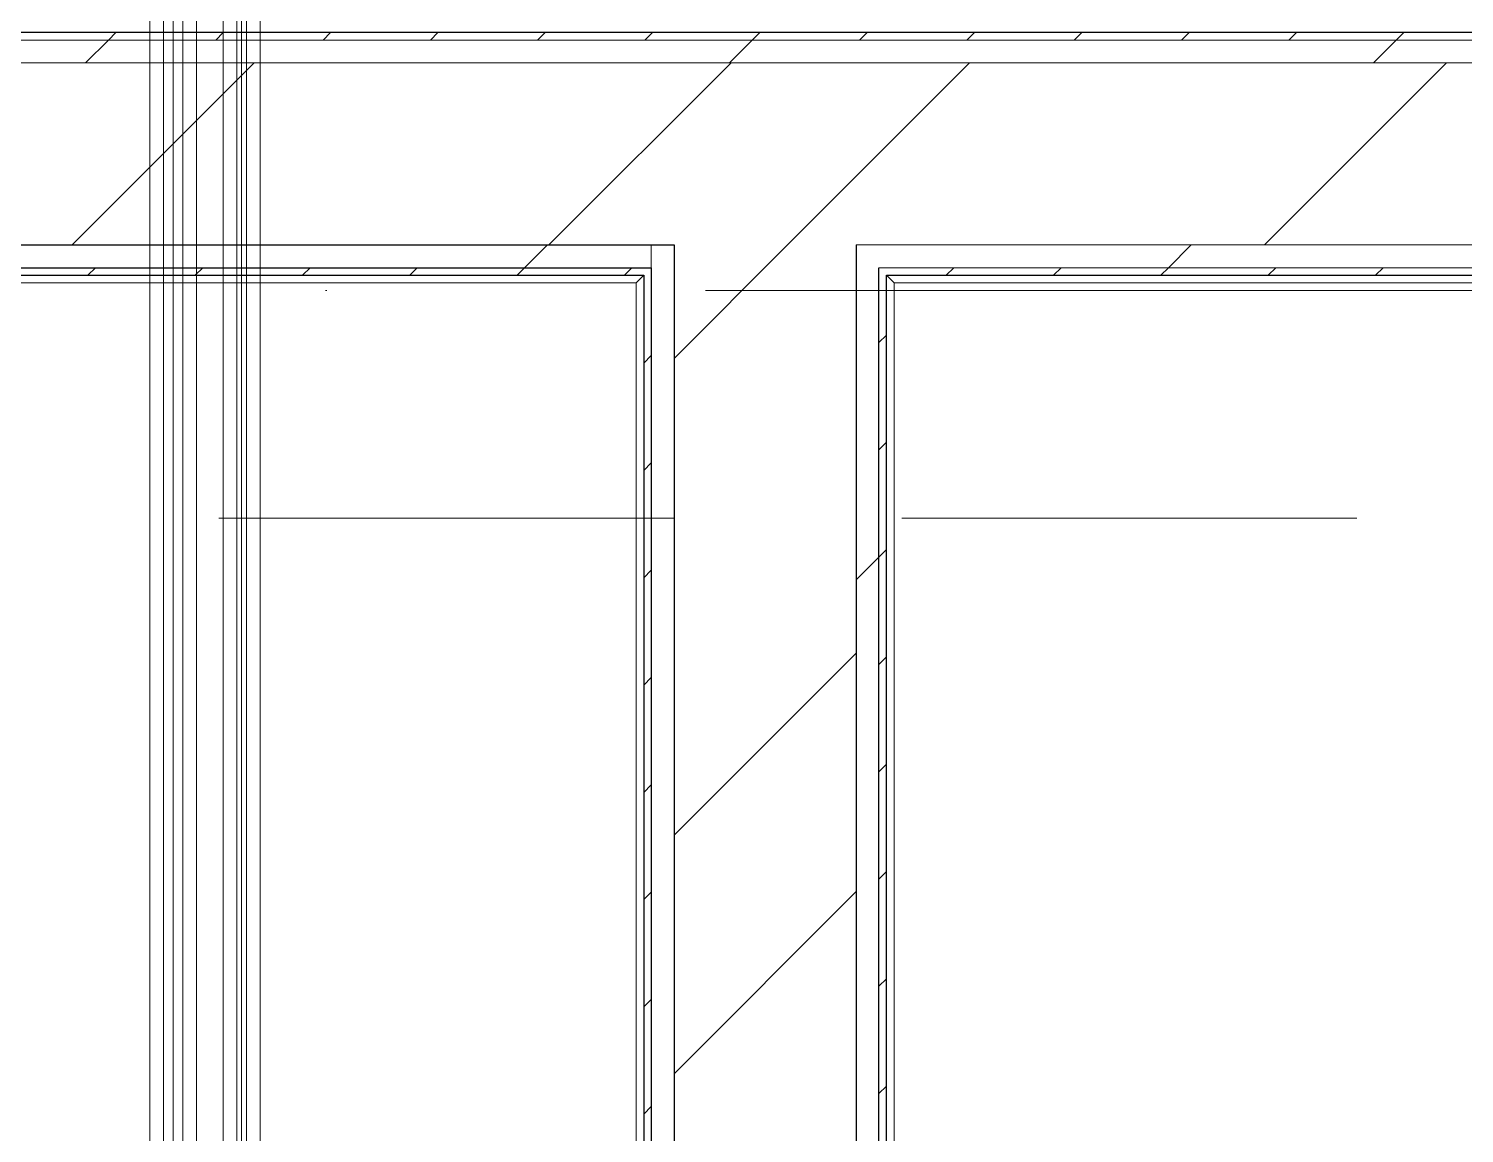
# Model space of a CAD drawing. Header units: millimetres. Extents: x -88595 to 880822, y -1054509 to -148035.
# Drawn here: x 292783 to 293729, y -277257 to -276529 of the extents above; entities that cross this region are included whole.
import ezdxf

# ---------------------------------------------------------------- set-up
doc = ezdxf.new("R2010")
doc.units = ezdxf.units.MM
doc.linetypes.add('ADSK_Линия сетки', pattern=[25, 20, -2.5, 0, -2.5])
doc.linetypes.add('ADSK_Сверху', pattern=[4.5, 3, -1.5])
for name, color, linetype, lineweight in [('Изоляция', 7, 'Continuous', 18), ('Линии', 7, 'Continuous', 9), ('Оборудование', 7, 'Continuous', 18), ('Ограждение', 7, 'Continuous', 9), ('Оси', 7, 'Continuous', 9), ('Стены наружные', 7, 'Continuous', 18), ('Стены штриховка', 7, 'Continuous', 9), ('Трубопровод', 7, 'Continuous', 18)]:
    doc.layers.add(name, color=color, linetype=linetype, lineweight=lineweight)

# ---------------------------------------------------------------- blocks, each defined once
blk = doc.blocks.new('2 этаж')
at = {"layer": 'Линии', "linetype": 'ADSK_Сверху', "ltscale": 100}
for p, q in [((311892.5, 651256.51), (345102.5, 651256.51)), ((311892.5, 650956.51), (345102.5, 650956.51))]:
    blk.add_line(p, q, dxfattribs=at)
at = {"layer": 'Ограждение'}
for p, q in [((322522.5, 651116.51), (322517.5, 651111.51)), ((322687.5, 651111.51), (322682.5, 651116.51)), ((320992.5, 651111.51), (322517.5, 651111.51)), ((322517.5, 651111.51), (322517.5, 645156.51)), ((322687.5, 645156.51), (322687.5, 651111.51)), ((322687.5, 651111.51), (323432.5, 651111.51))]:
    blk.add_line(p, q, dxfattribs=at)
at = {"layer": 'Оси', "linetype": 'ADSK_Линия сетки', "ltscale": 100}
blk.add_line((364564.8, 651106.51), (287587.44, 651106.51), dxfattribs=at)
at = {"layer": 'Стены наружные', "lineweight": 30}
for p, q in [((323432.5, 651276.51), (319122.5, 651276.51)), ((320217.5, 651136.51), (322542.5, 651136.51)), ((322542.5, 651136.51), (322542.5, 645131.51)), ((322662.5, 651136.51), (322662.5, 645131.51)), ((320992.5, 651121.51), (322527.5, 651121.51)), ((320992.5, 651116.51), (322522.5, 651116.51)), ((322522.5, 651116.51), (322522.5, 645141.51)), ((322527.5, 651121.51), (322527.5, 645136.51)), ((322677.5, 645136.51), (322677.5, 651121.51)), ((322682.5, 651116.51), (323432.5, 651116.51)), ((322682.5, 645141.51), (322682.5, 651116.51))]:
    blk.add_line(p, q, dxfattribs=at)
at = {"layer": 'Стены наружные', "linetype": 'Continuous', "lineweight": 9}
for p, q in [((322169.76, 651271.51), (322174.76, 651276.51)), ((322240.47, 651271.51), (322245.47, 651276.51)), ((322311.19, 651271.51), (322316.19, 651276.51)), ((322381.9, 651271.51), (322386.9, 651276.51)), ((322452.61, 651271.51), (322457.61, 651276.51)), ((322523.32, 651271.51), (322528.32, 651276.51)), ((322594.03, 651271.51), (322599.03, 651276.51)), ((322664.74, 651271.51), (322669.74, 651276.51)), ((322735.45, 651271.51), (322740.45, 651276.51)), ((322806.16, 651271.51), (322811.16, 651276.51)), ((322876.87, 651271.51), (322881.87, 651276.51)), ((322947.58, 651271.51), (322952.58, 651276.51)), ((323018.29, 651271.51), (323023.29, 651276.51)), ((322154.76, 651256.51), (322169.76, 651271.51)), ((322579.03, 651256.51), (322594.03, 651271.51)), ((323003.29, 651256.51), (323018.29, 651271.51)), ((322145.78, 651136.51), (322265.78, 651256.51)), ((322460.09, 651136.51), (322580.09, 651256.51)), ((322617.24, 651136.51), (322737.24, 651256.51)), ((322931.55, 651136.51), (323051.55, 651256.51)), ((322444.03, 651121.51), (322459.03, 651136.51)), ((322542.5, 651061.76), (322617.24, 651136.51)), ((322868.29, 651121.51), (322883.29, 651136.51)), ((322156.19, 651116.51), (322161.19, 651121.51)), ((322226.9, 651116.51), (322231.9, 651121.51)), ((322297.61, 651116.51), (322302.61, 651121.51)), ((322368.32, 651116.51), (322373.32, 651121.51)), ((322439.03, 651116.51), (322444.03, 651121.51)), ((322509.74, 651116.51), (322514.74, 651121.51)), ((322721.87, 651116.51), (322726.87, 651121.51)), ((322792.58, 651116.51), (322797.58, 651121.51)), ((322863.29, 651116.51), (322868.29, 651121.51)), ((322934, 651116.51), (322939, 651121.51)), ((323004.71, 651116.51), (323009.71, 651121.51)), ((322677.5, 651072.14), (322682.5, 651077.14)), ((322522.5, 651058.56), (322527.5, 651063.56)), ((322677.5, 651001.43), (322682.5, 651006.43)), ((322522.5, 650987.85), (322527.5, 650992.85)), ((322677.5, 650930.71), (322682.5, 650935.71)), ((322662.5, 650915.71), (322677.5, 650930.71)), ((322522.5, 650917.14), (322527.5, 650922.14)), ((322542.5, 650747.45), (322662.5, 650867.45)), ((322677.5, 650860), (322682.5, 650865)), ((322522.5, 650846.43), (322527.5, 650851.43)), ((322677.5, 650789.29), (322682.5, 650794.29)), ((322522.5, 650775.71), (322527.5, 650780.71)), ((322677.5, 650718.58), (322682.5, 650723.58)), ((322522.5, 650705), (322527.5, 650710)), ((322542.5, 650590.3), (322662.5, 650710.3)), ((322677.5, 650647.87), (322682.5, 650652.87)), ((322522.5, 650634.29), (322527.5, 650639.29)), ((322677.5, 650577.16), (322682.5, 650582.16)), ((322522.5, 650563.58), (322527.5, 650568.58))]:
    blk.add_line(p, q, dxfattribs=at)
at = {"layer": 'Стены штриховка'}
for p, q in [((323432.5, 651271.51), (319122.5, 651271.51)), ((323432.5, 651256.51), (319697.5, 651256.51)), ((322527.5, 651121.51), (322527.5, 651136.51)), ((322662.5, 651136.51), (323432.5, 651136.51)), ((322677.5, 651121.51), (323432.5, 651121.51))]:
    blk.add_line(p, q, dxfattribs=at)

msp = doc.modelspace()

# ---------------------------------------------------------------- linework, layer by layer
at = {"layer": 'Изоляция', "color": 190, "true_color": 0x8000ff}
for p, q in [((292911.07, -274533.07), (292911.07, -278197.12)), ((292935.42, -278197.12), (292935.42, -274533.07))]:
    msp.add_line(p, q, dxfattribs=at)
at = {"layer": 'Изоляция', "color": 134, "true_color": 0x00a6a6}
for p, q in [((292862.89, -274578.95), (292862.89, -278151.25)), ((292893.59, -278151.25), (292893.59, -274578.95))]:
    msp.add_line(p, q, dxfattribs=at)
at = {"layer": 'Трубопровод', "color": 190, "linetype": 'Continuous', "true_color": 0x8000ff}
for p, q in [((292920.07, -274533.07), (292920.07, -278197.12)), ((292926.42, -278197.12), (292926.42, -274533.07))]:
    msp.add_line(p, q, dxfattribs=at)
at = {"layer": 'Трубопровод', "color": 190, "true_color": 0x8000ff}
msp.add_line((292923.24, -274533.07), (292923.24, -278197.12), dxfattribs=at)
msp.add_line((292923.24, -274533.07), (292923.24, -278197.12), dxfattribs=at)
at = {"layer": 'Трубопровод', "color": 134, "linetype": 'Continuous', "true_color": 0x00a6a6}
for p, q in [((292871.89, -274578.95), (292871.89, -278151.25)), ((292884.59, -278151.25), (292884.59, -274578.95))]:
    msp.add_line(p, q, dxfattribs=at)
at = {"layer": 'Трубопровод', "color": 134, "true_color": 0x00a6a6}
msp.add_line((292878.24, -274578.95), (292878.24, -278151.25), dxfattribs=at)
msp.add_line((292878.24, -274578.95), (292878.24, -278151.25), dxfattribs=at)

# ---------------------------------------------------------------- block references
at = {"layer": 'Оборудование', "color": 5, "true_color": 0x0000ff}
msp.add_blockref('2 этаж', (-29334.25, -927808.44), dxfattribs=at)

doc.saveas('drawing.dxf')
